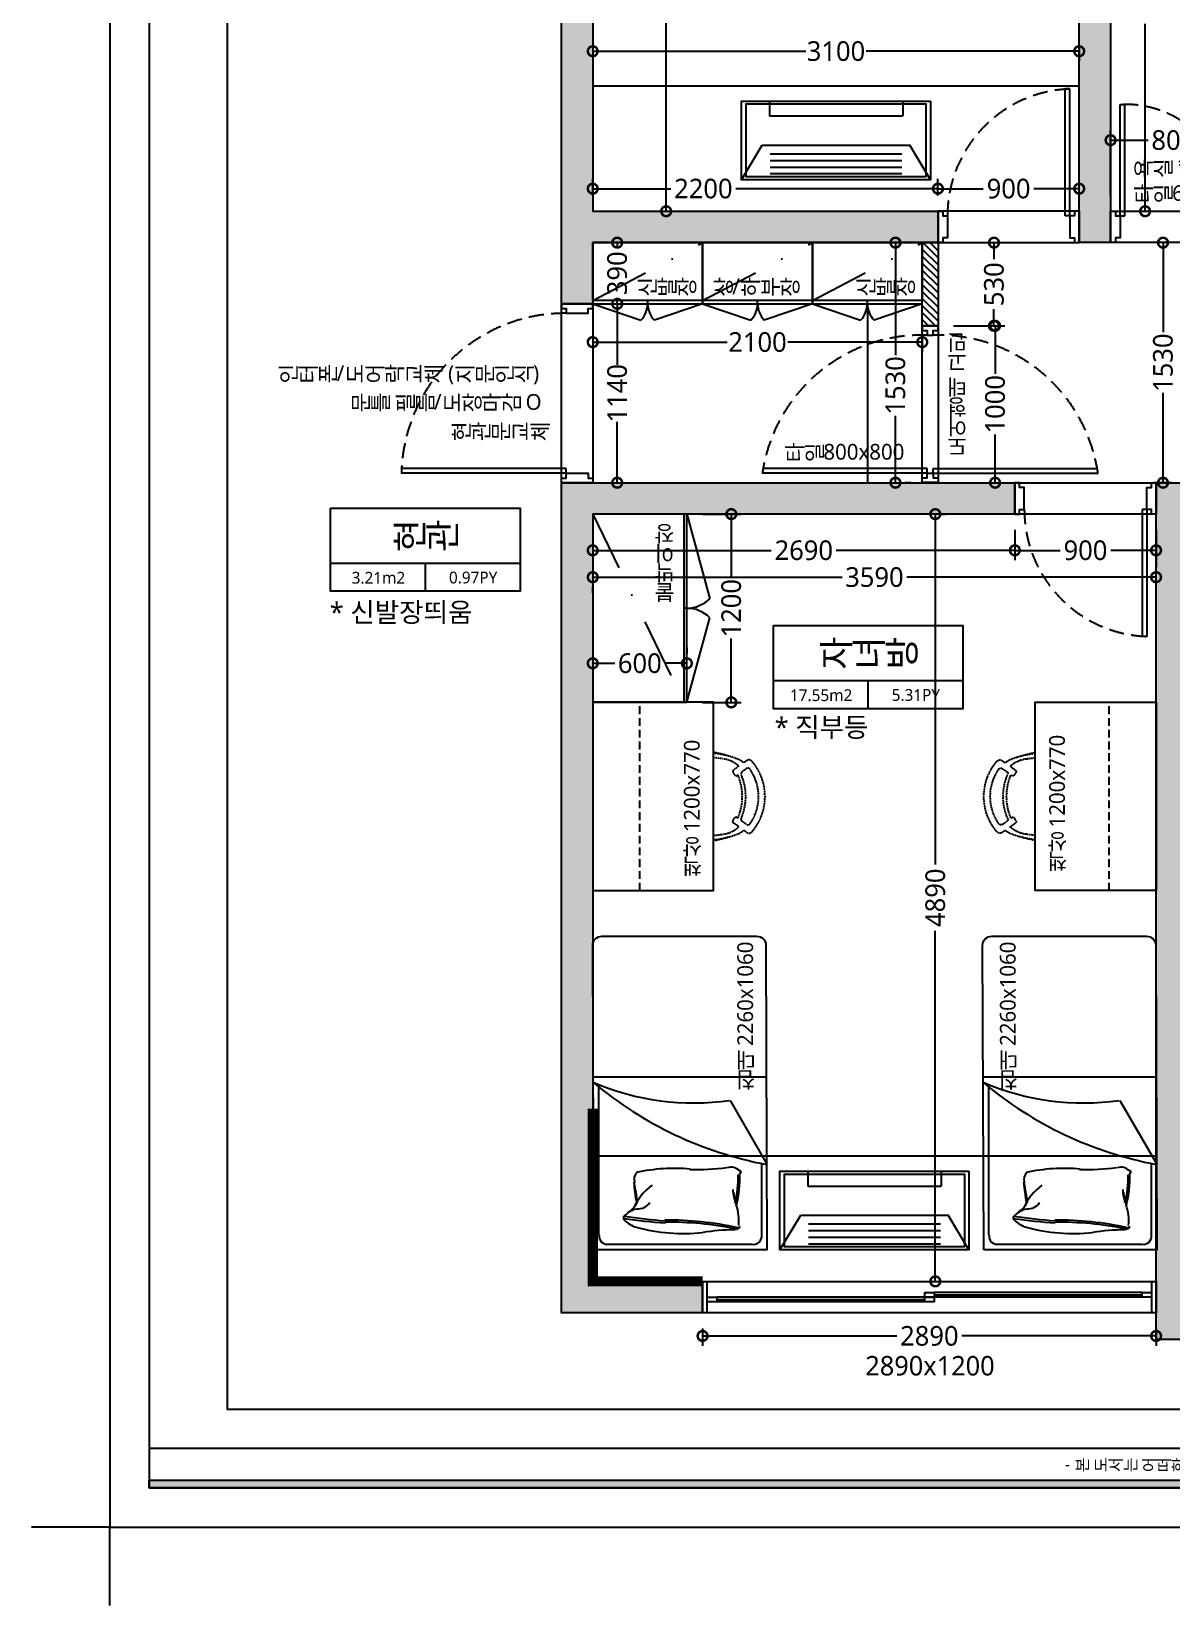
# Model space of a CAD drawing. Header units: millimetres. Extents: x -41292 to 298682, y -22072 to 33155.
# Drawn here: x 190237 to 197501, y -347 to 9685 of the extents above; entities that cross this region are included whole.
import ezdxf
from ezdxf.enums import TextEntityAlignment as Align

# ---------------------------------------------------------------- set-up
doc = ezdxf.new("R2010")
doc.units = ezdxf.units.MM
for name, pattern in [('( Hidden )', [0.375, 0.25, -0.125]), ('CONT', [2, 1, 1]), ('DASHDOT', [25.4, 12.7, -6.35, 0, -6.35]), ('DASHED2', [0.375, 0.25, -0.125]), ('HID', [2.3, 1.5, -0.8]), ('HID1', [0.375, 0.25, -0.125]), ('HIDDEN', [9.525, 6.35, -3.175])]:
    doc.linetypes.add(name, pattern=pattern)
for name, color, linetype in [('0-ELC TEXT', 7, 'Continuous'), ('03-TEXT', 3, 'Continuous'), ('7. 가구블록', 8, 'Continuous'), ('FORM(YOURNAME)-11', 1, 'Continuous'), ('P-门', 4, 'Continuous'), ('S-DIM', 7, 'Continuous'), ('TEX', 3, 'Continuous'), ('문자선', 3, 'Continuous'), ('벽1', 2, 'Continuous'), ('인테리어_가구_사입', 5, 'HID1'), ('인테리어_가구_제작', 6, 'Continuous'), ('인테리어_기타', 8, 'Continuous'), ('인테리어_치수_내부', 8, 'Continuous'), ('인테리어_해치_벽체', 8, 'Continuous'), ('창호', 4, 'Continuous'), ('틀', 8, 'Continuous'), ('평면_가구', 6, 'Continuous')]:
    doc.layers.add(name, color=color, linetype=linetype)
doc.layers.add('HACTH', color=8, linetype='Continuous', lineweight=0)
doc.layers.add('인테리어_가구_보유', color=8, linetype='DASHED2', lineweight=0)
doc.styles.add('YOURNAME', font='@Microsoft JhengHei UI Light.ttf')
doc.styles.add('넥슨고딕', font='@Microsoft JhengHei Light.ttf')
doc.styles.add('돋움', font='malgun.ttf')
doc.styles.add('코레일둥고', font='@Microsoft JhengHei Light.ttf')
doc.dimstyles.new('50', dxfattribs={"dimscale": 50, "dimtxt": 2.5, "dimasz": 2.5, "dimexe": 1.25, "dimexo": 2, "dimtad": 0, "dimdec": 0, "dimtxsty": '넥슨고딕', "dimblk": 'DOTSMALL', "dimcen": 2.5, "dimclrd": 1, "dimclre": 1, "dimclrt": 2, "dimadec": 0, "dimazin": 0, "dimtfac": 1, "dimtdec": 0, "dimtix": 1, "dimtmove": 0, "dimatfit": 3, "dimldrblk": 'DOTSMALL', "dimfxl": 1.25, "dimarcsym": 0})

# ---------------------------------------------------------------- blocks, each defined once
blk = doc.blocks.new('FORM-ELEVATION')
at = {"layer": 'FORM(YOURNAME)-11'}
h = blk.add_hatch(color=256, dxfattribs=at)
h.dxf.hatch_style = 1
h.paths.add_polyline_path([(-10309, 35708), (71691, 35708), (71691, 35508), (-10309, 35508)])
h.paths.add_polyline_path([(-10309, -21492), (71691, -21492), (71691, -21692), (-10309, -21692)])
at = {"layer": 'Defpoints', "color": 158}
blk.add_line((62481, -20692), (-10309, -20692), dxfattribs=at)
blk.add_lwpolyline([(-10309, -21692), (71691, -21692), (71691, 35708), (-10309, 35708)], close=True, dxfattribs=at)
at = {"layer": 'Defpoints'}
blk.add_lwpolyline([(-8309, 33708), (61071, 33708), (61071, -19692), (-8309, -19692)], close=True, dxfattribs=at)
at = {"layer": 'Defpoints', "color": 1}
blk.add_lwpolyline([(-11309, -24692), (-11309, -22692), (-13309, -22692)], dxfattribs=at)
at = {"layer": 'FORM(YOURNAME)-11', "color": 250}
blk.add_lwpolyline([(-11309, -22692), (72691, -22692), (72691, 36708), (-11309, 36708)], close=True, dxfattribs=at)
at = {"layer": 'FORM(YOURNAME)-11'}
blk.add_lwpolyline([(-10309, -21492), (71691, -21492), (71691, -21692), (-10309, -21692)], close=True, dxfattribs=at)
at = {"layer": 'FORM(YOURNAME)-11', "color": 1, "style": 'YOURNAME'}
blk.add_text("- 본 도서는 어떠한 경우에도 무단으로 도용할 수 없으며 도용시 '지적재산권' 보호에 관한 법률에 의거, 법적 분쟁이 발생합니다.  또한 본 도서에 관한 모든 저작권은 당사에 있습니다. -", height=300, dxfattribs=at).set_placement((28146, -21092), align=Align.MIDDLE_CENTER)
at = {"layer": 'FORM(YOURNAME)-11', "color": 3, "style": 'YOURNAME'}
for tag, height, p in [('1', 451, (71041, -1219)), ('2', 451, (71041, -1863)), ('3', 451, (71041, -3150)), ('4', 451, (71041, -5081)), ('5', 515, (71041, -7398)), ('6', 515, (71041, -9650)), ('7', 515, (71041, -11903)), ('8', 515, (71041, -14155)), ('9', 515, (71041, -16408)), ('10', 515, (66791, -18596)), ('11', 515, (71041, -18660)), ('12', 515, (66791, -20848)), ('13', 515, (71041, -20848))]:
    blk.add_attdef(tag, text='', height=height, dxfattribs=at).set_placement(p, align=Align.MIDDLE_RIGHT)
blk = doc.blocks.new('fjk')
at = {"layer": '7. 가구블록', "color": 8, "linetype": 'Continuous', "ltscale": 4}
for p, q in [((335504, 20578), (335504, 21681)), ((334496, 20611), (334951, 20611))]:
    blk.add_line(p, q, dxfattribs=at)
blk.add_lwpolyline([(334402, 21681), (336343, 21688, -0.414214), (336402, 21629), (336402, 20644, -0.414214), (336343, 20584), (334402, 20578)], format="xyb", close=True, dxfattribs=at)
for points in [[(335353, 20817, -0.136238), (335467, 21681, 0.127708), (334947, 20581)], [(334617, 21491, 0.34633), (334592, 21485, 0.127623), (334547, 21409)], [(334663, 21407, 0.087806), (334647, 21451, 0.09201), (334614, 21489)], [(334554, 20755, -0.504232), (334537, 20763, -0.091574), (334531, 20785, 0.037556), (334513, 20986)], [(334771, 20790, 0.076247), (334688, 20772, 0.072199), (334886, 20750)]]:
    blk.add_lwpolyline(points, format="xyb", dxfattribs=at)
for points in [[(334438, 20671), (334438, 21601)], [(334496, 21648), (335450, 21648)], [(335355, 20813), (334950, 20578)]]:
    blk.add_lwpolyline(points, dxfattribs=at)
for centre, radius, start, end in [((334491, 21594), 53.4, 84.764, 187.3979), ((337416, 21046), 2847, 171.0495, 176.3943), ((337416, 21046), 2833, 171.0439, 176.3943), ((335625, 21110), 1118, 164.4132, 186.3131), ((334743, 21508), 109, 210.1883, 248.4701), ((334760, 21402), 95.7, 177.2182, 234.2044), ((334518, 21088), 371, 36.7509, 65.2863), ((334714, 21455), 51.2, 251.5465, 260.0217), ((334982, 19788), 1645, 95.199, 99.7785), ((334597, 22434), 1037, 275.9508, 283.206), ((334854, 21369), 55.6, 44.1574, 112.0584), ((333796, 21168), 1126, 354.8208, 12.4318), ((332515, 21197), 2064, 348.3333, 0.8725), ((332594, 21203), 1998, 347.3077, 0.7223), ((336434, 21023), 1519, 178.2422, 187.1375), ((334588, 21061), 305, 264.3673, 289.3502), ((334787, 20579), 216, 89.8824, 117.4966), ((334875, 21512), 752, 256.5056, 270.4678), ((334852, 20807), 77.9, 314.3826, 17.911), ((334491, 20664), 53.4, 172.6021, 275.236), ((334879, 20734), 20, 19.6413, 86.1306), ((334899, 20755), 11.1, 211.0291, 344.6994)]:
    blk.add_arc(centre, radius, start, end, dxfattribs=at)
blk = doc.blocks.new('책상의자')
at = {"layer": '인테리어_가구_사입', "color": 8, "linetype": '( Hidden )', "ltscale": 5}
for p, q in [((113787, 53824), (113807, 53809)), ((113789, 53773), (113821, 53749)), ((113838, 53787), (113875, 53761)), ((113846, 53731), (113853, 53727)), ((113877, 53749), (113866, 53730)), ((113786, 53364), (113808, 53379)), ((113788, 53415), (113821, 53438)), ((113839, 53400), (113874, 53427)), ((113846, 53456), (113852, 53461)), ((113877, 53439), (113865, 53458))]:
    blk.add_line(p, q, dxfattribs=at)
for centre, radius, start, end in [((114224, 52767), 1130, 101.4265, 106.4653), ((114017, 53594), 345, 138.9979, 220.9366), ((113774, 53805), 22.6, 55.9255, 139.2632), ((113780, 53760), 14.6, 55.4796, 152.3609), ((113890, 53714), 126, 116.2601, 130.7423), ((114046, 53334), 537, 94.9511, 113.2594), ((113965, 53648), 188, 97.4888, 132.391), ((114031, 53338), 504, 93.5561, 100.3197), ((114017, 53594), 304, 145.1572, 214.759), ((114151, 53594), 356, 156.6602, 203.3178), ((114173, 53594), 356, 157.1535, 202.7371), ((113814, 53740), 12, 333.6604, 52.9211), ((113858, 53734), 9.04, 235.0126, 328.706), ((113870, 53754), 9.04, 328.7055, 55.0134), ((113780, 53427), 14.6, 207.6657, 304.5466), ((113890, 53474), 126, 229.1315, 243.7661), ((113813, 53447), 12, 307.105, 26.3658), ((113965, 53540), 188, 227.9325, 262.5373), ((113857, 53453), 9.04, 31.3201, 125.0127), ((113869, 53434), 9.04, 305.0127, 31.3206), ((113774, 53383), 22.6, 220.7632, 304.1005), ((114046, 53854), 537, 246.7667, 265.0616), ((114223, 54420), 1130, 253.5608, 258.593), ((114031, 53850), 504, 259.7064, 266.4572)]:
    blk.add_arc(centre, radius, start, end, dxfattribs=at)
blk = doc.blocks.new('wkrdms')
at = {"layer": 'TEX', "color": 240, "true_color": 0xed1f24}
blk.add_lwpolyline([(124697, 19078), (124697, 18618), (123547, 18618), (123547, 19078)], close=True, dxfattribs=at)
at = {"layer": '인테리어_치수_내부'}
for points in [[(124724, 18597), (124724, 19099), (123519, 19099), (123519, 18597), (124724, 18597)], [(123519, 19099), (123652, 18878)], [(124724, 19099), (124592, 18878)], [(123702, 19060), (124542, 19060)], [(123702, 19018), (124542, 19018)], [(123702, 18976), (124542, 18976)], [(123652, 18878), (124592, 18878)], [(123702, 18934), (124542, 18934)], [(123697, 18597), (123697, 18692)], [(123697, 18692), (124547, 18692)], [(124547, 18597), (124547, 18692)]]:
    blk.add_lwpolyline(points, dxfattribs=at)
blk = doc.blocks.new('asesdxd')
at = {"layer": 'P-门', "linetype": 'HIDDEN', "ltscale": 15}
for centre, radius, start, end in [((78936, 8509), 810, 92.1226, 180), ((79263, 8574), 646, 354.2444, 93.3276), ((75691, 6844), 1045, 89.7449, 178.6248), ((79426, 6639), 810, 180, 267.8774)]:
    blk.add_arc(centre, radius, start, end, dxfattribs=at)
at = {"layer": '창호'}
for p, q in [((78876, 8509), (78876, 9319)), ((78906, 9319), (78876, 9319)), ((78906, 8509), (78906, 9319)), ((79226, 8509), (79226, 9219)), ((79226, 9219), (79256, 9219)), ((79256, 8509), (79256, 9219)), ((78966, 8539), (78066, 8539)), ((78066, 8539), (78066, 8339)), ((78966, 8339), (78966, 8539)), ((78966, 8539), (78966, 8339)), ((79166, 8339), (79166, 8539)), ((79166, 8539), (79966, 8539)), ((79166, 8539), (79166, 8339)), ((78906, 8509), (78876, 8509)), ((79226, 8509), (79256, 8509)), ((78066, 8339), (78966, 8339)), ((79966, 8339), (79166, 8339)), ((75666, 6809), (75666, 7949)), ((75666, 7949), (75866, 7949)), ((75866, 7949), (75866, 6809)), ((75696, 6869), (74646, 6869)), ((75696, 6899), (74647, 6899)), ((75696, 6869), (75696, 6899)), ((75866, 6809), (75666, 6809)), ((75666, 6809), (75866, 6809)), ((78556, 6809), (79456, 6809)), ((78556, 6609), (78556, 6809)), ((79456, 6809), (79456, 6609)), ((79456, 6609), (79456, 6809)), ((79366, 6639), (79366, 5830)), ((79396, 6639), (79366, 6639)), ((79396, 6639), (79396, 5829)), ((79456, 6609), (78556, 6609)), ((79396, 5829), (79366, 5829)), ((77981, 1619), (76656, 1619)), ((79366, 1649), (78041, 1649)), ((79366, 1619), (78041, 1619)), ((77981, 1589), (76656, 1589))]:
    blk.add_line(p, q, dxfattribs=at)
for points in [[(78066, 8539), (78096, 8539), (78096, 8509), (78126, 8509), (78126, 8369), (78096, 8369), (78096, 8339), (78066, 8339), (78066, 8539)], [(78966, 8539), (78936, 8539), (78936, 8509), (78906, 8509), (78906, 8369), (78936, 8369), (78936, 8339), (78966, 8339), (78966, 8539)], [(79166, 8539), (79196, 8539), (79196, 8509), (79226, 8509), (79226, 8369), (79196, 8369), (79196, 8339), (79166, 8339), (79166, 8539)], [(75666, 7949), (75666, 7919), (75696, 7919), (75696, 7889), (75836, 7889), (75836, 7919), (75866, 7919), (75866, 7949), (75666, 7949)], [(75666, 6809), (75666, 6839), (75696, 6839), (75696, 6869), (75836, 6869), (75836, 6839), (75866, 6839), (75866, 6809), (75666, 6809)], [(78556, 6609), (78586, 6609), (78586, 6639), (78616, 6639), (78616, 6779), (78586, 6779), (78586, 6809), (78556, 6809), (78556, 6609)], [(79456, 6609), (79426, 6609), (79426, 6639), (79396, 6639), (79396, 6779), (79426, 6779), (79426, 6809), (79456, 6809), (79456, 6609)]]:
    blk.add_lwpolyline(points, dxfattribs=at)
at = {"layer": '틀'}
for p, q in [((76566, 1719), (79456, 1719)), ((76566, 1519), (76566, 1719)), ((76596, 1519), (76596, 1719)), ((79426, 1719), (79426, 1519)), ((79456, 1719), (79456, 1519)), ((78041, 1634), (79366, 1634)), ((79456, 1519), (76566, 1519)), ((76656, 1604), (77981, 1604))]:
    blk.add_line(p, q, dxfattribs=at)
for points in [[(76596, 1589), (76596, 1619), (76656, 1619), (76656, 1589)], [(77981, 1619), (77981, 1649), (78041, 1649), (78041, 1619)], [(77981, 1589), (77981, 1619), (78041, 1619), (78041, 1589)], [(79366, 1619), (79366, 1649), (79426, 1649), (79426, 1619)]]:
    blk.add_lwpolyline(points, close=True, dxfattribs=at)
blk = doc.blocks.new('ediehsx')
at = {"layer": '인테리어_해치_벽체'}
h = blk.add_hatch(dxfattribs=at)
h.set_pattern_fill('ANSI31', color=256, scale=10, angle=450)
h.paths.add_polyline_path([(51456, -7811), (52456, -7811), (52456, -8021), (51456, -8021)])
h.paths.add_polyline_path([(54456, -18161), (54567, -18161), (54567, -17961), (54456, -17961)])
h.paths.add_polyline_path([(58986, -10081), (58986, -10911), (58856, -10911), (58856, -10081)])
h.paths.add_polyline_path([(58986, -9481), (58786, -9481), (58786, -10081), (58986, -10081)])
h.paths.add_polyline_path([(50716, -9921), (50716, -10661), (50586, -10661), (50586, -9921)])
h.paths.add_polyline_path([(50716, -9371), (50516, -9371), (50516, -9921), (50716, -9921)])
h.paths.add_polyline_path([(51616, -11561), (50916, -11561), (50916, -11661), (51616, -11661)])
h.paths.add_polyline_path([(47966, -11661), (48066, -11661), (48066, -12191), (47966, -12191)])
at = {"layer": '03-TEXT'}
blk.add_lwpolyline([(47966, -11661), (48066, -11661), (48066, -12191), (47966, -12191)], close=True, dxfattribs=at)
blk = doc.blocks.new('_DotSmall')
at = {"color": 0, "linetype": 'ByBlock', "const_width": 0.5}
blk.add_lwpolyline([(-0.0625, 0, 1), (0.0625, 0, 1)], format="xyb", close=True, dxfattribs=at)
blk = doc.blocks.new('*D287')
at = {"layer": 'Defpoints', "color": 0, "transparency": 16777216}
for p in [(193813, 9679), (196913, 9679), (193813, 9559)]:
    blk.add_point(p, dxfattribs=at)
at = {"layer": 'S-DIM', "color": 1, "lineweight": -2, "transparency": 16777216}
for p, q in [((193813, 9579), (193813, 9496)), ((193813, 9559), (195171, 9559)), ((196913, 9559), (195556, 9559)), ((196913, 9579), (196913, 9496))]:
    blk.add_line(p, q, dxfattribs=at)
at = {"layer": 'S-DIM', "color": 1, "lineweight": -2, "transparency": 16777216, "xscale": 125, "yscale": 125, "zscale": 125, "rotation": 180}
blk.add_blockref('_DotSmall', (193813, 9559), dxfattribs=at)
at = {"layer": 'S-DIM', "color": 1, "lineweight": -2, "transparency": 16777216, "xscale": 125, "yscale": 125, "zscale": 125}
blk.add_blockref('_DotSmall', (196913, 9559), dxfattribs=at)
at = {"layer": 'S-DIM', "color": 2, "transparency": 16777216, "insert": (195363, 9559), "char_height": 125, "attachment_point": 5, "style": '넥슨고딕'}
blk.add_mtext('3100', dxfattribs=at)
blk = doc.blocks.new('*D288')
at = {"layer": 'Defpoints', "color": 0, "transparency": 16777216}
for p in [(196013, 8683), (193813, 8539), (196013, 8539)]:
    blk.add_point(p, dxfattribs=at)
at = {"layer": 'S-DIM', "color": 1, "lineweight": -2, "transparency": 16777216}
for p, q in [((193813, 8639), (193813, 8745)), ((196013, 8639), (196013, 8745)), ((193813, 8683), (194311, 8683)), ((196013, 8683), (194725, 8683))]:
    blk.add_line(p, q, dxfattribs=at)
at = {"layer": 'S-DIM', "color": 1, "lineweight": -2, "transparency": 16777216, "xscale": 125, "yscale": 125, "zscale": 125, "rotation": 180}
blk.add_blockref('_DotSmall', (193813, 8683), dxfattribs=at)
at = {"layer": 'S-DIM', "color": 1, "lineweight": -2, "transparency": 16777216, "xscale": 125, "yscale": 125, "zscale": 125}
blk.add_blockref('_DotSmall', (196013, 8683), dxfattribs=at)
at = {"layer": 'S-DIM', "color": 2, "transparency": 16777216, "insert": (194518, 8683), "char_height": 125, "attachment_point": 5, "style": '넥슨고딕'}
blk.add_mtext('2200', dxfattribs=at)
blk = doc.blocks.new('*D289')
at = {"layer": 'Defpoints', "color": 0, "transparency": 16777216}
for p in [(196913, 8683), (196013, 8539), (196913, 8539)]:
    blk.add_point(p, dxfattribs=at)
at = {"layer": 'S-DIM', "color": 1, "lineweight": -2, "transparency": 16777216}
for p, q in [((196013, 8639), (196013, 8745)), ((196913, 8639), (196913, 8745)), ((196013, 8683), (196302, 8683)), ((196913, 8683), (196624, 8683))]:
    blk.add_line(p, q, dxfattribs=at)
at = {"layer": 'S-DIM', "color": 1, "lineweight": -2, "transparency": 16777216, "xscale": 125, "yscale": 125, "zscale": 125, "rotation": 180}
blk.add_blockref('_DotSmall', (196013, 8683), dxfattribs=at)
at = {"layer": 'S-DIM', "color": 1, "lineweight": -2, "transparency": 16777216, "xscale": 125, "yscale": 125, "zscale": 125}
blk.add_blockref('_DotSmall', (196913, 8683), dxfattribs=at)
at = {"layer": 'S-DIM', "color": 2, "transparency": 16777216, "insert": (196463, 8683), "char_height": 125, "attachment_point": 5, "style": '넥슨고딕'}
blk.add_mtext('900', dxfattribs=at)
blk = doc.blocks.new('*D290')
at = {"layer": 'Defpoints', "color": 0, "transparency": 16777216}
for p in [(194070, 13009), (194281, 13009), (194070, 8539)]:
    blk.add_point(p, dxfattribs=at)
at = {"layer": 'S-DIM', "color": 1, "lineweight": -2, "transparency": 16777216}
for p, q in [((194170, 13009), (194343, 13009)), ((194281, 13009), (194281, 10985)), ((194281, 8539), (194281, 10564)), ((194170, 8539), (194343, 8539))]:
    blk.add_line(p, q, dxfattribs=at)
at = {"layer": 'S-DIM', "color": 1, "lineweight": -2, "transparency": 16777216, "xscale": 125, "yscale": 125, "zscale": 125}
for p, rotation in [((194281, 13009), 90), ((194281, 8539), 270)]:
    blk.add_blockref('_DotSmall', p, dxfattribs=dict(at, rotation=rotation))
at = {"layer": 'S-DIM', "color": 2, "transparency": 16777216, "insert": (194281, 10774), "char_height": 125, "attachment_point": 5, "rotation": 90, "style": '넥슨고딕'}
blk.add_mtext('4470', dxfattribs=at)
blk = doc.blocks.new('*D291')
at = {"layer": 'Defpoints', "color": 0, "transparency": 16777216}
for p in [(193813, 7832), (195913, 7832), (195913, 7705)]:
    blk.add_point(p, dxfattribs=at)
at = {"layer": 'S-DIM', "color": 1, "lineweight": -2, "transparency": 16777216}
for p, q in [((193813, 7732), (193813, 7643)), ((195913, 7732), (195913, 7643)), ((193813, 7705), (194670, 7705)), ((195913, 7705), (195056, 7705))]:
    blk.add_line(p, q, dxfattribs=at)
at = {"layer": 'S-DIM', "color": 1, "lineweight": -2, "transparency": 16777216, "xscale": 125, "yscale": 125, "zscale": 125, "rotation": 180}
blk.add_blockref('_DotSmall', (193813, 7705), dxfattribs=at)
at = {"layer": 'S-DIM', "color": 1, "lineweight": -2, "transparency": 16777216, "xscale": 125, "yscale": 125, "zscale": 125}
blk.add_blockref('_DotSmall', (195913, 7705), dxfattribs=at)
at = {"layer": 'S-DIM', "color": 2, "transparency": 16777216, "insert": (194863, 7705), "char_height": 125, "attachment_point": 5, "style": '넥슨고딕'}
blk.add_mtext('2100', dxfattribs=at)
blk = doc.blocks.new('*D292')
at = {"layer": 'Defpoints', "color": 0, "transparency": 16777216}
for p in [(193919, 8339), (193919, 7949), (193969, 7949)]:
    blk.add_point(p, dxfattribs=at)
at = {"layer": 'S-DIM', "color": 1, "lineweight": -2, "transparency": 16777216}
for p, q in [((193969, 8339), (193969, 8305)), ((194019, 8339), (194032, 8339)), ((193969, 7949), (193969, 7984)), ((194019, 7949), (194032, 7949))]:
    blk.add_line(p, q, dxfattribs=at)
at = {"layer": 'S-DIM', "color": 1, "lineweight": -2, "transparency": 16777216, "xscale": 125, "yscale": 125, "zscale": 125}
for p, rotation in [((193969, 8339), 90), ((193969, 7949), 270)]:
    blk.add_blockref('_DotSmall', p, dxfattribs=dict(at, rotation=rotation))
at = {"layer": 'S-DIM', "color": 2, "transparency": 16777216, "insert": (193969, 8144), "char_height": 125, "attachment_point": 5, "rotation": 90, "style": '넥슨고딕'}
blk.add_mtext('390', dxfattribs=at)
blk = doc.blocks.new('*D293')
at = {"layer": 'Defpoints', "color": 0, "transparency": 16777216}
for p in [(196013, 8339), (196370, 8339), (196013, 7809)]:
    blk.add_point(p, dxfattribs=at)
at = {"layer": 'S-DIM', "color": 1, "lineweight": -2, "transparency": 16777216}
for p, q in [((196113, 8339), (196432, 8339)), ((196370, 8339), (196370, 8233)), ((196370, 7809), (196370, 7916)), ((196113, 7809), (196432, 7809))]:
    blk.add_line(p, q, dxfattribs=at)
at = {"layer": 'S-DIM', "color": 1, "lineweight": -2, "transparency": 16777216, "xscale": 125, "yscale": 125, "zscale": 125}
for p, rotation in [((196370, 8339), 90), ((196370, 7809), 270)]:
    blk.add_blockref('_DotSmall', p, dxfattribs=dict(at, rotation=rotation))
at = {"layer": 'S-DIM', "color": 2, "transparency": 16777216, "insert": (196370, 8074), "char_height": 125, "attachment_point": 5, "rotation": 90, "style": '넥슨고딕'}
blk.add_mtext('530', dxfattribs=at)
blk = doc.blocks.new('*D294')
at = {"layer": 'Defpoints', "color": 0, "transparency": 16777216}
for p in [(196013, 7809), (196013, 6809), (196377, 6809)]:
    blk.add_point(p, dxfattribs=at)
at = {"layer": 'S-DIM', "color": 1, "lineweight": -2, "transparency": 16777216}
for p, q in [((196113, 7809), (196440, 7809)), ((196377, 7809), (196377, 7503)), ((196377, 6809), (196377, 7116)), ((196113, 6809), (196440, 6809))]:
    blk.add_line(p, q, dxfattribs=at)
at = {"layer": 'S-DIM', "color": 1, "lineweight": -2, "transparency": 16777216, "xscale": 125, "yscale": 125, "zscale": 125}
for p, rotation in [((196377, 7809), 90), ((196377, 6809), 270)]:
    blk.add_blockref('_DotSmall', p, dxfattribs=dict(at, rotation=rotation))
at = {"layer": 'S-DIM', "color": 2, "transparency": 16777216, "insert": (196377, 7309), "char_height": 125, "attachment_point": 5, "rotation": 90, "style": '넥슨고딕'}
blk.add_mtext('1000', dxfattribs=at)
blk = doc.blocks.new('*D295')
at = {"layer": 'Defpoints', "color": 0, "transparency": 16777216}
for p in [(197447, 8339), (197603, 8339), (197603, 6809)]:
    blk.add_point(p, dxfattribs=at)
at = {"layer": 'S-DIM', "color": 1, "lineweight": -2, "transparency": 16777216}
for p, q in [((197503, 8339), (197385, 8339)), ((197447, 8339), (197447, 7768)), ((197447, 6809), (197447, 7381)), ((197503, 6809), (197385, 6809))]:
    blk.add_line(p, q, dxfattribs=at)
at = {"layer": 'S-DIM', "color": 1, "lineweight": -2, "transparency": 16777216, "xscale": 125, "yscale": 125, "zscale": 125}
for p, rotation in [((197447, 8339), 90), ((197447, 6809), 270)]:
    blk.add_blockref('_DotSmall', p, dxfattribs=dict(at, rotation=rotation))
at = {"layer": 'S-DIM', "color": 2, "transparency": 16777216, "insert": (197447, 7574), "char_height": 125, "attachment_point": 5, "rotation": 90, "style": '넥슨고딕'}
blk.add_mtext('1530', dxfattribs=at)
blk = doc.blocks.new('rhsiehxedsl')
at = {"layer": '인테리어_해치_벽체'}
h = blk.add_hatch(color=256, dxfattribs=at)
h.dxf.hatch_style = 1
h.paths.add_polyline_path([(54266, -16291), (54266, -16491), (54366, -16491), (54366, -21711), (54566, -21711), (54566, -19101), (54641, -19101), (54641, -17711), (54566, -17711), (54566, -16291)])
h.paths.add_polyline_path([(52456, -17811), (53466, -17811), (53466, -18021), (52456, -18021)])
h.paths.add_polyline_path([(57966, -28161), (57966, -28361), (59146, -28361), (59146, -18981), (58046, -18981), (58046, -17711), (57181, -17711), (57181, -17911), (57846, -17911), (57846, -18666), (57636, -18666), (57636, -18881), (57266, -18881), (57266, -21511), (55466, -21511), (55466, -21711), (56386, -21711), (56386, -23111), (55556, -23111), (55556, -23311), (57236, -23311), (57236, -21811), (57566, -21811), (57566, -21711), (57466, -21711), (57466, -19231), (58986, -19231), (58986, -21711), (58366, -21711), (58366, -21811), (58986, -21811), (58986, -23211), (58846, -23211), (58846, -26861), (57966, -26861), (57966, -27061), (58846, -27061), (58846, -28161)])
h.paths.add_polyline_path([(54456, -27061), (54966, -27061), (54966, -26861), (54656, -26861), (54656, -23111), (54456, -23111)])
h.paths.add_polyline_path([(54456, -28161), (54566, -28161), (54566, -28651), (54456, -28651)])
h.paths.add_polyline_path([(49456, -23191), (49656, -23191), (49656, -28651), (49456, -28651)])
h.paths.add_polyline_path([(48556, -23191), (48556, -23391), (45866, -23391), (45866, -28281), (46566, -28281), (46566, -28481), (45666, -28481), (45666, -23191)])
h.paths.add_polyline_path([(49616, -18161), (50716, -18161), (50716, -18921), (49616, -18921)], flags=16)
h.paths.add_polyline_path([(48866, -16791), (49496, -16791), (49496, -16291), (50806, -16291), (50806, -16491), (49616, -16491), (49616, -17951), (50766, -17951), (50766, -17811), (51456, -17811), (51456, -18021), (50916, -18021), (50916, -21661), (49966, -21661), (49966, -21461), (50716, -21461), (50716, -19121), (49166, -19121), (49166, -21661), (48966, -21661), (48966, -18981), (49516, -18981), (49516, -18161), (48966, -18161), (48966, -17951), (49296, -17951), (49296, -17731), (49516, -17731), (49516, -16991), (48866, -16991)])
h.paths.add_polyline_path([(45666, -16791), (45866, -16791), (45866, -21461), (48066, -21461), (48066, -21661), (45866, -21661), (45866, -22051), (45666, -22051)])
at = {"layer": '벽1'}
for points in [[(49166, -19121), (49166, -21661), (48966, -21661), (48966, -18981)], [(45666, -16791), (45866, -16791), (45866, -21461), (48066, -21461), (48066, -21661), (45866, -21661), (45866, -22051), (45666, -22051), (45666, -16791)], [(48556, -23191), (48556, -23391), (45866, -23391), (45866, -28281), (46566, -28281), (46566, -28481), (45666, -28481), (45666, -23191), (48556, -23191)], [(49456, -23191), (49656, -23191), (49656, -28651), (49456, -28651), (49456, -23191)]]:
    blk.add_lwpolyline(points, dxfattribs=at)
blk = doc.blocks.new('*D330')
at = {"layer": 'Defpoints', "color": 0, "transparency": 16777216}
for p in [(197913, 8992), (197113, 8539), (197913, 8539)]:
    blk.add_point(p, dxfattribs=at)
at = {"layer": 'S-DIM', "color": 1, "lineweight": -2, "transparency": 16777216}
for p, q in [((197113, 8639), (197113, 9054)), ((197913, 8639), (197913, 9054)), ((197113, 8992), (197352, 8992)), ((197913, 8992), (197674, 8992))]:
    blk.add_line(p, q, dxfattribs=at)
at = {"layer": 'S-DIM', "color": 1, "lineweight": -2, "transparency": 16777216, "xscale": 125, "yscale": 125, "zscale": 125, "rotation": 180}
blk.add_blockref('_DotSmall', (197113, 8992), dxfattribs=at)
at = {"layer": 'S-DIM', "color": 1, "lineweight": -2, "transparency": 16777216, "xscale": 125, "yscale": 125, "zscale": 125}
blk.add_blockref('_DotSmall', (197913, 8992), dxfattribs=at)
at = {"layer": 'S-DIM', "color": 2, "transparency": 16777216, "insert": (197513, 8992), "char_height": 125, "attachment_point": 5, "style": '넥슨고딕'}
blk.add_mtext('800', dxfattribs=at)
blk = doc.blocks.new('*D332')
at = {"layer": 'Defpoints', "color": 0, "transparency": 16777216}
for p in [(197113, 10879), (197333, 10879), (197113, 8539)]:
    blk.add_point(p, dxfattribs=at)
at = {"layer": 'S-DIM', "color": 1, "lineweight": -2, "transparency": 16777216}
for p, q in [((197213, 10879), (197395, 10879)), ((197333, 10879), (197333, 10152)), ((197333, 8539), (197333, 9734)), ((197213, 8539), (197395, 8539))]:
    blk.add_line(p, q, dxfattribs=at)
at = {"layer": 'S-DIM', "color": 1, "lineweight": -2, "transparency": 16777216, "xscale": 125, "yscale": 125, "zscale": 125}
for p, rotation in [((197333, 10879), 90), ((197333, 8539), 270)]:
    blk.add_blockref('_DotSmall', p, dxfattribs=dict(at, rotation=rotation))
at = {"layer": 'S-DIM', "color": 2, "transparency": 16777216, "insert": (197333, 9943), "char_height": 125, "attachment_point": 5, "rotation": 90, "style": '넥슨고딕'}
blk.add_mtext('2340', dxfattribs=at)
blk = doc.blocks.new('*D333')
at = {"layer": 'Defpoints', "color": 0, "transparency": 16777216}
for p in [(195742, 8339), (195742, 6809), (195742, 6809)]:
    blk.add_point(p, dxfattribs=at)
at = {"layer": 'S-DIM', "color": 1, "lineweight": -2, "transparency": 16777216}
for p, q in [((195742, 8339), (195742, 7623)), ((195842, 8339), (195804, 8339)), ((195742, 6809), (195742, 7235)), ((195842, 6809), (195804, 6809))]:
    blk.add_line(p, q, dxfattribs=at)
at = {"layer": 'S-DIM', "color": 1, "lineweight": -2, "transparency": 16777216, "xscale": 125, "yscale": 125, "zscale": 125}
for p, rotation in [((195742, 8339), 90), ((195742, 6809), 270)]:
    blk.add_blockref('_DotSmall', p, dxfattribs=dict(at, rotation=rotation))
at = {"layer": 'S-DIM', "color": 2, "transparency": 16777216, "insert": (195742, 7429), "char_height": 125, "attachment_point": 5, "rotation": 90, "style": '넥슨고딕'}
blk.add_mtext('1530', dxfattribs=at)
blk = doc.blocks.new('*D334')
at = {"layer": 'Defpoints', "color": 0, "transparency": 16777216}
for p in [(193813, 7949), (193813, 6809), (193969, 6809)]:
    blk.add_point(p, dxfattribs=at)
at = {"layer": 'S-DIM', "color": 1, "lineweight": -2, "transparency": 16777216}
for p, q in [((193913, 7949), (194032, 7949)), ((193969, 7949), (193969, 7561)), ((193969, 6809), (193969, 7198)), ((193913, 6809), (194032, 6809))]:
    blk.add_line(p, q, dxfattribs=at)
at = {"layer": 'S-DIM', "color": 1, "lineweight": -2, "transparency": 16777216, "xscale": 125, "yscale": 125, "zscale": 125}
for p, rotation in [((193969, 7949), 90), ((193969, 6809), 270)]:
    blk.add_blockref('_DotSmall', p, dxfattribs=dict(at, rotation=rotation))
at = {"layer": 'S-DIM', "color": 2, "transparency": 16777216, "insert": (193969, 7379), "char_height": 125, "attachment_point": 5, "rotation": 90, "style": '넥슨고딕'}
blk.add_mtext('1140', dxfattribs=at)
blk = doc.blocks.new('*D335')
at = {"layer": 'Defpoints', "color": 0, "transparency": 16777216}
for p in [(193813, 5658), (194413, 5658), (194413, 5658)]:
    blk.add_point(p, dxfattribs=at)
at = {"layer": 'S-DIM', "color": 1, "lineweight": -2, "transparency": 16777216}
for p, q in [((193813, 5758), (193813, 5721)), ((194413, 5758), (194413, 5721)), ((193813, 5658), (193953, 5658)), ((194413, 5658), (194273, 5658))]:
    blk.add_line(p, q, dxfattribs=at)
at = {"layer": 'S-DIM', "color": 1, "lineweight": -2, "transparency": 16777216, "xscale": 125, "yscale": 125, "zscale": 125, "rotation": 180}
blk.add_blockref('_DotSmall', (193813, 5658), dxfattribs=at)
at = {"layer": 'S-DIM', "color": 1, "lineweight": -2, "transparency": 16777216, "xscale": 125, "yscale": 125, "zscale": 125}
blk.add_blockref('_DotSmall', (194413, 5658), dxfattribs=at)
at = {"layer": 'S-DIM', "color": 2, "transparency": 16777216, "insert": (194113, 5658), "char_height": 125, "attachment_point": 5, "style": '넥슨고딕'}
blk.add_mtext('600', dxfattribs=at)
blk = doc.blocks.new('*D336')
at = {"layer": 'Defpoints', "color": 0, "transparency": 16777216}
for p in [(194413, 6609), (194413, 5409), (194696, 5409)]:
    blk.add_point(p, dxfattribs=at)
at = {"layer": 'S-DIM', "color": 1, "lineweight": -2, "transparency": 16777216}
for p, q in [((194513, 6609), (194759, 6609)), ((194696, 6609), (194696, 6203)), ((194696, 5409), (194696, 5816)), ((194513, 5409), (194759, 5409))]:
    blk.add_line(p, q, dxfattribs=at)
at = {"layer": 'S-DIM', "color": 1, "lineweight": -2, "transparency": 16777216, "xscale": 125, "yscale": 125, "zscale": 125}
for p, rotation in [((194696, 6609), 90), ((194696, 5409), 270)]:
    blk.add_blockref('_DotSmall', p, dxfattribs=dict(at, rotation=rotation))
at = {"layer": 'S-DIM', "color": 2, "transparency": 16777216, "insert": (194696, 6009), "char_height": 125, "attachment_point": 5, "rotation": 90, "style": '넥슨고딕'}
blk.add_mtext('1200', dxfattribs=at)
blk = doc.blocks.new('*D337')
at = {"layer": 'Defpoints', "color": 0, "transparency": 16777216}
for p in [(193813, 6536), (196503, 6536), (196503, 6378)]:
    blk.add_point(p, dxfattribs=at)
at = {"layer": 'S-DIM', "color": 1, "lineweight": -2, "transparency": 16777216}
for p, q in [((193813, 6436), (193813, 6315)), ((196503, 6436), (196503, 6315)), ((193813, 6378), (194951, 6378)), ((196503, 6378), (195365, 6378))]:
    blk.add_line(p, q, dxfattribs=at)
at = {"layer": 'S-DIM', "color": 1, "lineweight": -2, "transparency": 16777216, "xscale": 125, "yscale": 125, "zscale": 125, "rotation": 180}
blk.add_blockref('_DotSmall', (193813, 6378), dxfattribs=at)
at = {"layer": 'S-DIM', "color": 1, "lineweight": -2, "transparency": 16777216, "xscale": 125, "yscale": 125, "zscale": 125}
blk.add_blockref('_DotSmall', (196503, 6378), dxfattribs=at)
at = {"layer": 'S-DIM', "color": 2, "transparency": 16777216, "insert": (195158, 6378), "char_height": 125, "attachment_point": 5, "style": '넥슨고딕'}
blk.add_mtext('2690', dxfattribs=at)
blk = doc.blocks.new('*D338')
at = {"layer": 'Defpoints', "color": 0, "transparency": 16777216}
for p in [(196503, 6609), (197403, 6609), (197403, 6378)]:
    blk.add_point(p, dxfattribs=at)
at = {"layer": 'S-DIM', "color": 1, "lineweight": -2, "transparency": 16777216}
for p, q in [((196503, 6509), (196503, 6315)), ((197403, 6509), (197403, 6315)), ((196503, 6378), (196792, 6378)), ((197403, 6378), (197114, 6378))]:
    blk.add_line(p, q, dxfattribs=at)
at = {"layer": 'S-DIM', "color": 1, "lineweight": -2, "transparency": 16777216, "xscale": 125, "yscale": 125, "zscale": 125, "rotation": 180}
blk.add_blockref('_DotSmall', (196503, 6378), dxfattribs=at)
at = {"layer": 'S-DIM', "color": 1, "lineweight": -2, "transparency": 16777216, "xscale": 125, "yscale": 125, "zscale": 125}
blk.add_blockref('_DotSmall', (197403, 6378), dxfattribs=at)
at = {"layer": 'S-DIM', "color": 2, "transparency": 16777216, "insert": (196953, 6378), "char_height": 125, "attachment_point": 5, "style": '넥슨고딕'}
blk.add_mtext('900', dxfattribs=at)
blk = doc.blocks.new('*D339')
at = {"layer": 'Defpoints', "color": 0, "transparency": 16777216}
for p in [(193813, 6207), (197403, 6207), (197403, 6207)]:
    blk.add_point(p, dxfattribs=at)
at = {"layer": 'S-DIM', "color": 1, "lineweight": -2, "transparency": 16777216}
for p, q in [((197403, 6307), (197403, 6270)), ((193813, 6207), (195402, 6207)), ((193813, 6107), (193813, 6145)), ((197403, 6207), (195815, 6207))]:
    blk.add_line(p, q, dxfattribs=at)
at = {"layer": 'S-DIM', "color": 1, "lineweight": -2, "transparency": 16777216, "xscale": 125, "yscale": 125, "zscale": 125, "rotation": 180}
blk.add_blockref('_DotSmall', (193813, 6207), dxfattribs=at)
at = {"layer": 'S-DIM', "color": 1, "lineweight": -2, "transparency": 16777216, "xscale": 125, "yscale": 125, "zscale": 125}
blk.add_blockref('_DotSmall', (197403, 6207), dxfattribs=at)
at = {"layer": 'S-DIM', "color": 2, "transparency": 16777216, "insert": (195608, 6207), "char_height": 125, "attachment_point": 5, "style": '넥슨고딕'}
blk.add_mtext('3590', dxfattribs=at)
blk = doc.blocks.new('*D340')
at = {"layer": 'Defpoints', "color": 0, "transparency": 16777216}
for p in [(195933, 6609), (195933, 1719), (195996, 1719)]:
    blk.add_point(p, dxfattribs=at)
at = {"layer": 'S-DIM', "color": 1, "lineweight": -2, "transparency": 16777216}
for p, q in [((195996, 6609), (195996, 4375)), ((196033, 6609), (196059, 6609)), ((195996, 1719), (195996, 3954)), ((196033, 1719), (196059, 1719))]:
    blk.add_line(p, q, dxfattribs=at)
at = {"layer": 'S-DIM', "color": 1, "lineweight": -2, "transparency": 16777216, "xscale": 125, "yscale": 125, "zscale": 125}
for p, rotation in [((195996, 6609), 90), ((195996, 1719), 270)]:
    blk.add_blockref('_DotSmall', p, dxfattribs=dict(at, rotation=rotation))
at = {"layer": 'S-DIM', "color": 2, "transparency": 16777216, "insert": (195996, 4164), "char_height": 125, "attachment_point": 5, "rotation": 90, "style": '넥슨고딕'}
blk.add_mtext('4890', dxfattribs=at)
blk = doc.blocks.new('*D372')
at = {"layer": 'Defpoints', "color": 0, "transparency": 16777216}
for p in [(194513, 1519), (197403, 1519), (197403, 1371)]:
    blk.add_point(p, dxfattribs=at)
at = {"layer": 'S-DIM', "color": 1, "lineweight": -2, "transparency": 16777216}
for p, q in [((194513, 1419), (194513, 1309)), ((197403, 1419), (197403, 1309)), ((194513, 1371), (195751, 1371)), ((197403, 1371), (196165, 1371))]:
    blk.add_line(p, q, dxfattribs=at)
at = {"layer": 'S-DIM', "color": 1, "lineweight": -2, "transparency": 16777216, "xscale": 125, "yscale": 125, "zscale": 125, "rotation": 180}
blk.add_blockref('_DotSmall', (194513, 1371), dxfattribs=at)
at = {"layer": 'S-DIM', "color": 1, "lineweight": -2, "transparency": 16777216, "xscale": 125, "yscale": 125, "zscale": 125}
blk.add_blockref('_DotSmall', (197403, 1371), dxfattribs=at)
at = {"layer": 'S-DIM', "color": 2, "transparency": 16777216, "insert": (195958, 1371), "char_height": 125, "attachment_point": 5, "style": '넥슨고딕'}
blk.add_mtext('2890', dxfattribs=at)

msp = doc.modelspace()

# ---------------------------------------------------------------- linework, layer by layer
at = {"color": 244, "linetype": 'HID', "ltscale": 30, "true_color": 0x991b1e, "const_width": 65}
msp.add_lwpolyline([(193813.22, 2819.4), (193813.22, 1719.4), (194513.22, 1719.4)], dxfattribs=at)
at = {"layer": 'P-门', "linetype": 'HIDDEN', "ltscale": 15}
for centre, start, end in [((195911.6, 6721.34), 88.238562, 171.723732), ((196014.83, 6721.34), 8.276268, 91.761438)]:
    msp.add_arc(centre, 1028.54, start, end, dxfattribs=at)
at = {"layer": '인테리어_가구_제작', "color": 1, "linetype": 'DASHDOT', "ltscale": 30}
for p, q in [((193813.22, 7969.4), (194513.22, 8339.4)), ((194513.22, 7969.4), (195213.22, 8339.4)), ((195213.22, 7969.4), (195913.22, 8339.4)), ((193813.22, 6609.4), (194393.22, 5409.4))]:
    msp.add_line(p, q, dxfattribs=at)
at = {"layer": '인테리어_가구_제작', "color": 8, "linetype": 'CONT', "ltscale": 200}
for p, q in [((193813.22, 7949.4), (194120.08, 7844.31)), ((194513.22, 7949.4), (194206.35, 7844.31)), ((194513.22, 7949.4), (194820.08, 7844.31)), ((195213.22, 7949.4), (194906.35, 7844.31)), ((195213.22, 7949.4), (195520.08, 7844.31)), ((195913.22, 7949.4), (195606.35, 7844.31)), ((194413.22, 6609.4), (194559.34, 6069.99)), ((194413.22, 5409.4), (194559.34, 5948.81))]:
    msp.add_line(p, q, dxfattribs=at)
at = {"layer": '인테리어_가구_제작'}
msp.add_line((194393.22, 6609.4), (194393.22, 5409.4), dxfattribs=at)
at = {"layer": '인테리어_가구_제작', "color": 8, "linetype": 'DASHED2', "ltscale": 200}
for p, q in [((194113.22, 4209.4), (194113.22, 5409.4)), ((197103.22, 4209.4), (197103.22, 5409.4))]:
    msp.add_line(p, q, dxfattribs=at)
at = {"layer": '인테리어_가구_제작', "color": 8, "linetype": 'CONT', "ltscale": 200}
for points in [[(193813.22, 9339.4), (196913.22, 9339.4)], [(195563.22, 7949.4), (195563.22, 6809.4)], [(193813.22, 4209.4), (194583.22, 4209.4), (194583.22, 5409.4), (193813.22, 5409.4), (193813.22, 4209.4)], [(197403.22, 4209.4), (196633.22, 4209.4), (196633.22, 5409.4), (197403.22, 5409.4), (197403.22, 4209.4)], [(193813.22, 2519.4), (197403.22, 2519.4)]]:
    msp.add_lwpolyline(points, dxfattribs=at)
at = {"layer": '인테리어_가구_제작'}
msp.add_lwpolyline([(193813.22, 5409.4), (194413.22, 5409.4), (194413.22, 6609.4), (193813.22, 6609.4)], close=True, dxfattribs=at)
msp.add_lwpolyline([(194413.22, 6009.4), (194393.22, 6009.4)], dxfattribs=at)
at = {"layer": '인테리어_가구_제작', "color": 8, "linetype": 'CONT', "ltscale": 200}
for centre, radius, start, end in [((194003.93, 7953.38), 159.34, 316.801202, 358.567071), ((194322.51, 7953.38), 159.34, 181.432929, 223.198798), ((194703.93, 7953.38), 159.34, 316.801202, 358.567071), ((195022.51, 7953.38), 159.34, 181.432929, 223.198798), ((195403.93, 7953.38), 159.34, 316.801202, 358.567071), ((195722.51, 7953.38), 159.34, 181.432929, 223.198798), ((194411.48, 6220.08), 210.69, 270.47132, 314.57088), ((194411.48, 5798.72), 210.69, 45.42912, 89.52868)]:
    msp.add_arc(centre, radius, start, end, dxfattribs=at)
at = {"layer": '인테리어_기타', "color": 152, "true_color": 0x2776bb}
for p, q in [((192746.4, 6117.12), (192746.4, 6293.99)), ((195567.64, 5368.6), (195567.64, 5545.48))]:
    msp.add_line(p, q, dxfattribs=at)
for points in [[(192142.8, 6647.75), (193350, 6647.75), (193350, 6293.99), (192142.8, 6293.99)], [(194964.04, 5899.24), (196171.24, 5899.24), (196171.24, 5545.48), (194964.04, 5545.48)]]:
    msp.add_lwpolyline(points, close=True, dxfattribs=at)
for points in [[(193350, 6293.99), (193350, 6117.12), (192142.8, 6117.12), (192142.8, 6293.99)], [(196171.24, 5545.48), (196171.24, 5368.6), (194964.04, 5368.6), (194964.04, 5545.48)]]:
    msp.add_lwpolyline(points, dxfattribs=at)
at = {"layer": '창호'}
for p, q in [((195913.22, 6809.4), (195913.22, 7809.4)), ((195913.22, 7809.4), (196013.22, 7809.4)), ((196013.22, 7809.4), (196013.22, 6809.4)), ((195943.22, 6869.4), (194893.22, 6869.4)), ((195943.22, 6899.4), (194893.77, 6899.4)), ((195943.22, 6869.4), (195943.22, 6899.4)), ((195983.22, 6899.4), (197032.66, 6899.4)), ((195983.22, 6869.4), (195983.22, 6899.4)), ((195983.22, 6869.4), (197033.22, 6869.4)), ((196013.22, 6809.4), (195913.22, 6809.4)), ((195913.22, 6809.4), (196013.22, 6809.4))]:
    msp.add_line(p, q, dxfattribs=at)
for points in [[(195913.22, 7809.4), (195913.22, 7779.4), (195943.22, 7779.4), (195943.22, 7749.4), (195983.22, 7749.4), (195983.22, 7779.4), (196013.22, 7779.4), (196013.22, 7809.4), (195913.22, 7809.4)], [(195913.22, 6809.4), (195913.22, 6839.4), (195943.22, 6839.4), (195943.22, 6869.4), (195983.22, 6869.4), (195983.22, 6839.4), (196013.22, 6839.4), (196013.22, 6809.4), (195913.22, 6809.4)]]:
    msp.add_lwpolyline(points, dxfattribs=at)
at = {"layer": '평면_가구'}
for p, q in [((194163.22, 7949.4), (194163.22, 7969.4)), ((194863.22, 7949.4), (194863.22, 7969.4)), ((195563.22, 7949.4), (195563.22, 7969.4))]:
    msp.add_line(p, q, dxfattribs=at)
for points in [[(193813.22, 7969.4), (193813.22, 8339.4), (194513.22, 8339.4), (194513.22, 7969.4)], [(194513.22, 7969.4), (194513.22, 8339.4), (195213.22, 8339.4), (195213.22, 7969.4)], [(195213.22, 7969.4), (195213.22, 8339.4), (195913.22, 8339.4), (195913.22, 7969.4)], [(194513.22, 7949.4), (194513.22, 7969.4), (193813.22, 7969.4), (193813.22, 7949.4)], [(195213.22, 7949.4), (195213.22, 7969.4), (194513.22, 7969.4), (194513.22, 7949.4)], [(195913.22, 7949.4), (195913.22, 7969.4), (195213.22, 7969.4), (195213.22, 7949.4)]]:
    msp.add_lwpolyline(points, close=True, dxfattribs=at)

# ---------------------------------------------------------------- block references
for name, p in [('asesdxd', (117947.24, 0)), ('rhsiehxedsl', (147947.24, 30000)), ('ediehsx', (147947.24, 20000))]:
    msp.add_blockref(name, p)
at = {"color": 20, "xscale": -1, "rotation": 180}
for p in [(71241.43, 27838.77), (71486.43, 21018.77)]:
    msp.add_blockref('wkrdms', p, dxfattribs=at)
at = {"layer": 'HACTH', "rotation": 180}
msp.add_blockref('책상의자', (308582.9, 58402.94), dxfattribs=at)
at = {"layer": 'HACTH', "xscale": -1, "rotation": 180}
msp.add_blockref('책상의자', (82633.53, 58402.94), dxfattribs=at)
at = {"layer": '인테리어_가구_보유', "rotation": 90}
for p in [(215500.83, -332482.96), (217985.37, -332482.96)]:
    msp.add_blockref('fjk', p, dxfattribs=at)
at = {"layer": '인테리어_가구_제작', "color": 8, "linetype": 'CONT', "ltscale": 200, "xscale": 0.25, "yscale": 0.25, "zscale": 0.25}
msp.add_blockref('FORM-ELEVATION', (193563.65, 5826.1), dxfattribs=at)

# ---------------------------------------------------------------- texts
at = {"layer": '0-ELC TEXT', "style": '코레일둥고'}
for s, p in [('욕실 엑셀 O', (197254.21, 8867.06)), ('타일600x600', (197254.21, 8705.65)), ('타일800x800', (195031.88, 7056.17))]:
    msp.add_text(s, height=100, dxfattribs=at).set_placement(p, align=Align.TOP_LEFT)
for s, p in [('신발장', (194092.32, 8010.57)), ('상/하부장', (194576.48, 8010.57)), ('신발장', (195485.76, 8010.57)), ('인터폰/도어락교체 (지문인식)', (191805.3, 7457.71)), ('문틀 필름/도장마감 O', (192265.3, 7273.84)), ('현관문교체', (192907.09, 7090.32))]:
    msp.add_text(s, height=100, dxfattribs=at).set_placement(p)
for s, p in [('도어형태 고민', (196180.53, 6972.81)), ('붙박이장', (194316.49, 6039.54)), ('책상 1200x770', (194494.2, 4296.08)), ('책상 1200x770', (196821.6, 4327.27)), ('침대 2260x1060', (194834.48, 2934.72)), ('침대 2260x1060', (196507.89, 2934.72))]:
    msp.add_text(s, height=100, rotation=90, dxfattribs=at).set_placement(p)
at = {"layer": '03-TEXT'}
for s, height, style, p in [('현관', 166.667, '코레일둥고', (192741.43, 6394.3)), ('3.21m2', 75, '넥슨고딕', (192447.38, 6166)), ('0.97PY', 75, '넥슨고딕', (193050.88, 6167.39)), ('자녀방', 166.667, '코레일둥고', (195562.66, 5645.79)), ('17.55m2', 75, '넥슨고딕', (195268.61, 5417.49)), ('5.31PY', 75, '넥슨고딕', (195872.12, 5418.88))]:
    msp.add_text(s, height=height, dxfattribs=dict(at, style=style)).set_placement(p, align=Align.CENTER)
at = {"layer": '문자선', "char_height": 123.996, "attachment_point": 1, "style": '돋움'}
for s, insert in [('* 신발장띄움', (192137.1, 6045.08)), ('* 직부등', (194972.2, 5312.39))]:
    msp.add_mtext_dynamic_manual_height_columns(s, width=4545.4097, gutter_width=184.39, heights=[2153.82], dxfattribs=dict(at, insert=insert))
at = {"layer": '인테리어_기타', "color": 152, "true_color": 0x2776bb, "insert": (195425.87, 1243.32), "char_height": 123.9957, "attachment_point": 1, "style": '돋움'}
msp.add_mtext_dynamic_manual_height_columns('\\pxi-3,l4,t4;2890x1200', width=2076.8239, gutter_width=184.39, heights=[178.99], dxfattribs=at)

# ---------------------------------------------------------------- dimensions: what is measured, and where the dimension line sits
at = {"layer": 'S-DIM'}
for base, p1, p2, picture, middle in [((194280.99, 13009.4), (194069.77, 8539.4), (194069.77, 13009.4), '*D290', (194280.99, 10774.4)), ((193969.35, 7949.4), (193919.41, 8339.4), (193919.41, 7949.4), '*D292', (193969.35, 8144.4)), ((197447.21, 8339.4), (197603.22, 6809.4), (197603.22, 8339.4), '*D295', (197447.21, 7574.4)), ((193969.35, 6809.4), (193813.22, 7949.4), (193813.22, 6809.4), '*D334', (193969.35, 7379.4)), ((194696.47, 5409.4), (194413.22, 6609.4), (194413.22, 5409.4), '*D336', (194696.47, 6009.4)), ((195996.06, 1719.4), (195932.66, 6609.4), (195932.66, 1719.4), '*D340', (195996.06, 4164.4))]:
    dim = msp.add_linear_dim(base=base, p1=p1, p2=p2, angle=90, dimstyle='50', dxfattribs=at)
    dim.commit()
    dim.dimension.update_dxf_attribs({"geometry": picture, "text_midpoint": middle})
for base, p1, p2, picture, middle in [((197332.65, 10879.4), (197113.22, 8539.4), (197113.22, 10879.4), '*D332', (197332.65, 9943.13)), ((195741.82, 6809.4), (195741.82, 8339.4), (195741.82, 6809.4), '*D333', (195741.82, 7428.86)), ((196370, 8339.4), (196013.22, 7809.4), (196013.22, 8339.4), '*D293', (196370, 8074.4)), ((196377.37, 6809.4), (196013.22, 7809.4), (196013.22, 6809.4), '*D294', (196377.37, 7309.4))]:
    dim = msp.add_linear_dim(base=base, p1=p1, p2=p2, angle=90, dimstyle='50', dxfattribs=at)
    dim.commit()
    dim.dimension.update_dxf_attribs({"geometry": picture, "text_midpoint": middle, "dimtype": 160})
for base, p1, p2, picture, middle in [((193813.22, 9558.98), (196913.22, 9679.4), (193813.22, 9679.4), '*D287', (195363.22, 9558.98)), ((197913.22, 8991.66), (197113.22, 8539.4), (197913.22, 8539.4), '*D330', (197513.22, 8991.66)), ((196503.22, 6377.77), (193813.22, 6535.71), (196503.22, 6535.71), '*D337', (195158.22, 6377.77)), ((197403.22, 6377.77), (196503.22, 6609.4), (197403.22, 6609.4), '*D338', (196953.22, 6377.77)), ((197403.22, 6207.17), (193813.22, 6207.17), (197403.22, 6207.17), '*D339', (195608.22, 6207.17)), ((194413.22, 5658.33), (193813.22, 5658.33), (194413.22, 5658.33), '*D335', (194113.22, 5658.33)), ((197403.22, 1371.26), (194513.22, 1519.4), (197403.22, 1519.4), '*D372', (195958.22, 1371.26))]:
    dim = msp.add_linear_dim(base=base, p1=p1, p2=p2, dimstyle='50', dxfattribs=at)
    dim.commit()
    dim.dimension.update_dxf_attribs({"geometry": picture, "text_midpoint": middle})
for base, p1, p2, picture, middle in [((196013.22, 8682.61), (193813.22, 8539.4), (196013.22, 8539.4), '*D288', (194518.05, 8682.61)), ((196913.22, 8682.61), (196013.22, 8539.4), (196913.22, 8539.4), '*D289', (196463.22, 8682.61)), ((195913.22, 7705.12), (193813.22, 7832.45), (195913.22, 7832.45), '*D291', (194863.22, 7705.12))]:
    dim = msp.add_linear_dim(base=base, p1=p1, p2=p2, dimstyle='50', dxfattribs=at)
    dim.commit()
    dim.dimension.update_dxf_attribs({"geometry": picture, "text_midpoint": middle, "dimtype": 160})

doc.saveas('drawing.dxf')
